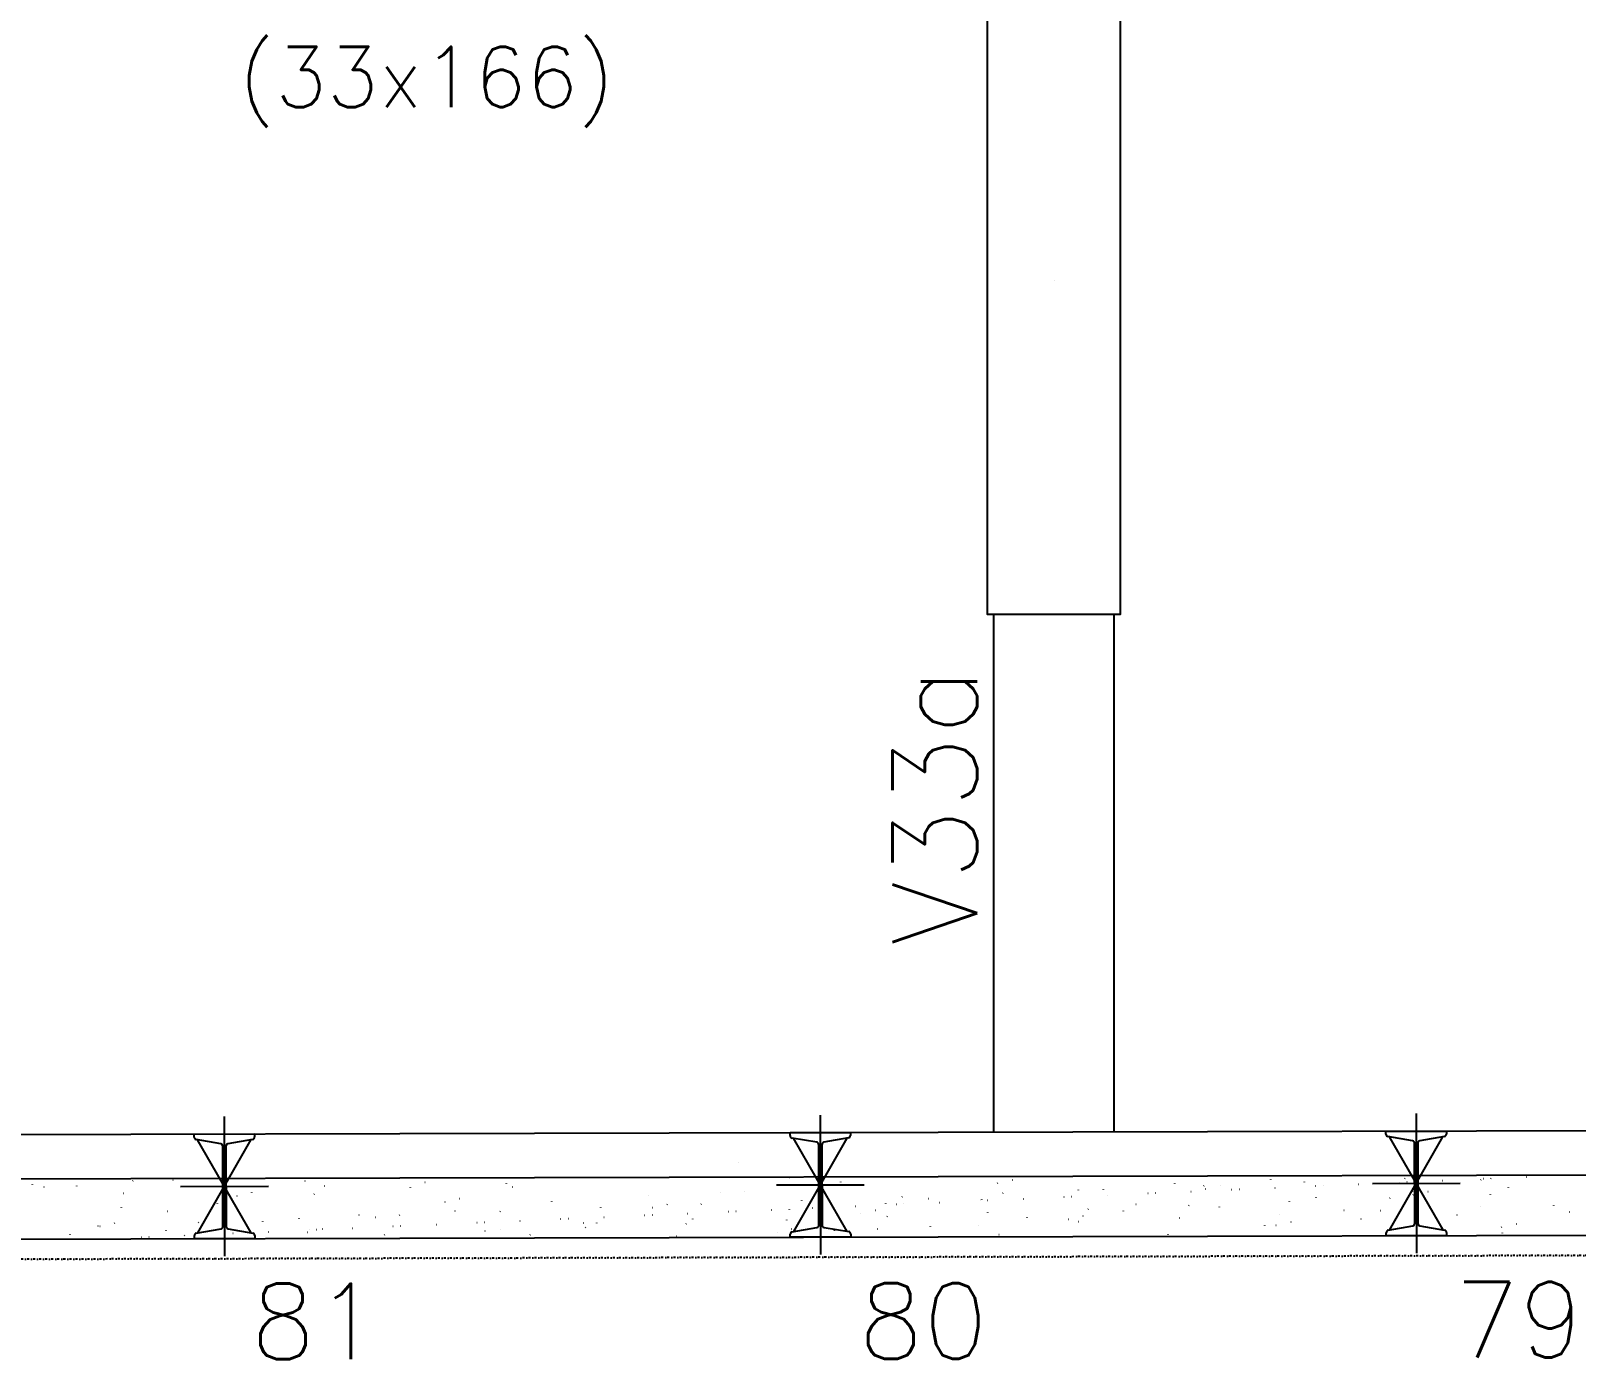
# Model space of a CAD drawing. Extents: x -40810 to 33675, y -2018 to 21213.
# Drawn here: x -10783.7 to -10400, y 8660.5 to 8990.5 of the extents above; entities that cross this region are included whole.
import ezdxf

# ---------------------------------------------------------------- set-up
doc = ezdxf.new("R2010")
doc.units = 0
doc.linetypes.add('ESTILO_TQS_0003', pattern=[1.5, 0.5, -0.4, 0.1, -0.5])
doc.layers.get('0').update_dxf_attribs({"color": 1, "lineweight": 9})
for name, color, linetype in [('1', 5, 'Continuous'), ('12', 3, 'Continuous'), ('19', 5, 'Continuous'), ('24', 5, 'ESTILO_TQS_0003'), ('242', 3, 'Continuous'), ('3', 2, 'Continuous'), ('49', 20, 'Continuous'), ('51', 6, 'Continuous'), ('52', 21, 'Continuous'), ('8', 5, 'Continuous')]:
    doc.layers.add(name, color=color, linetype=linetype)
doc.styles.get("Standard").update_dxf_attribs({"font": 'romans.shx', "width": 0.8})

# ---------------------------------------------------------------- blocks, each defined once
blk = doc.blocks.new('_H9EFD498501-001')
for p, q in [((535.827575, 192.293058), (535.873232, 192.352559)), ((546.828767, 191.843269), (546.838557, 191.917627)), ((560.794614, 193.205047), (560.840271, 193.264548)), ((570.740605, 193.392905), (570.750394, 193.467264)), ((603.468993, 193.161711), (603.542215, 193.177944)), ((608.331694, 191.905196), (608.377351, 191.964698)), ((633.298733, 192.817186), (633.34439, 192.876687)), ((653.592588, 192.440403), (653.602378, 192.514761)), ((658.265772, 193.729175), (658.311429, 193.788676)), ((723.899064, 194.079299), (723.972286, 194.095532)), ((736.620782, 192.82635), (736.630572, 192.900709)), ((775.51049, 192.630719), (775.583713, 192.646952)), ((779.171601, 193.442368), (779.244823, 193.458601)), ((819.546187, 192.431535), (819.555976, 192.505894)), ((826.780022, 191.961393), (826.825679, 192.020895)), ((830.783027, 191.993788), (830.85625, 192.010021)), ((843.384603, 193.423484), (843.394392, 193.497842)), ((851.747061, 192.873382), (851.792718, 192.932884)), ((854.49522, 191.902887), (854.570149, 191.906159)), ((856.368436, 191.984674), (856.443364, 191.987945)), ((865.210012, 192.370705), (865.284941, 192.373977)), ((875.325376, 192.812352), (875.400304, 192.815623)), ((876.7141, 193.785371), (876.759757, 193.844873)), ((877.198591, 192.894138), (877.27352, 192.897409)), ((886.040168, 193.28017), (886.115097, 193.283441)), ((895.574451, 193.467143), (895.647673, 193.483376)), ((896.155531, 193.721816), (896.23046, 193.725087)), ((898.028747, 193.803602), (898.103675, 193.806874)), ((906.870323, 194.189634), (906.945252, 194.192905)), ((916.985687, 194.63128), (917.060615, 194.634552)), ((538.677569, 191.688356), (538.750792, 191.704589)), ((558.397616, 190.081218), (558.443273, 190.14072)), ((583.364655, 190.993207), (583.410312, 191.052709)), ((586.627886, 189.428127), (586.701109, 189.44436)), ((590.288996, 190.239776), (590.362219, 190.256009)), ((605.842335, 189.898818), (605.852124, 189.973176)), ((629.754172, 191.448454), (629.763961, 191.522812)), ((641.900423, 188.791196), (641.973646, 188.807429)), ((655.080419, 191.713131), (655.153642, 191.729364)), ((688.767739, 189.504003), (688.777529, 189.578361)), ((706.691846, 190.264551), (706.765069, 190.280784)), ((712.606156, 190.495951), (712.615945, 190.57031)), ((726.911866, 188.313437), (726.957523, 188.372938)), ((751.878905, 189.225426), (751.924562, 189.284927)), ((758.303273, 188.815971), (758.376496, 188.832204)), ((771.174599, 188.26503), (771.249527, 188.268302)), ((771.619723, 188.5515), (771.629512, 188.625858)), ((773.047814, 188.346817), (773.122743, 188.350088)), ((776.845944, 190.137415), (776.891601, 190.196916)), ((781.889391, 188.732848), (781.964319, 188.73612)), ((792.004754, 189.174495), (792.079683, 189.177766)), ((793.877969, 189.256281), (793.952898, 189.259553)), ((795.63435, 190.881899), (795.644139, 190.956257)), ((801.812983, 191.049404), (801.85864, 191.108905)), ((802.719546, 189.642313), (802.794475, 189.645584)), ((812.834909, 190.083959), (812.909838, 190.08723)), ((814.708125, 190.165745), (814.783053, 190.169017)), ((823.549702, 190.551777), (823.62463, 190.555048)), ((827.121917, 191.18214), (827.19514, 191.198373)), ((833.665065, 190.993423), (833.739993, 190.996695)), ((835.53828, 191.07521), (835.613209, 191.078481)), ((844.379857, 191.461241), (844.454786, 191.464513)), ((848.003178, 187.994259), (848.048835, 188.053761)), ((854.647917, 188.937448), (854.657706, 189.011806)), ((872.970217, 188.906248), (873.015874, 188.96575)), ((878.559754, 190.487084), (878.569544, 190.561442)), ((878.733344, 189.73356), (878.806567, 189.749793)), ((882.394454, 190.545208), (882.467677, 190.561441)), ((897.937256, 189.818238), (897.982913, 189.877739)), ((902.39817, 191.479033), (902.40796, 191.553391)), ((557.989292, 186.57647), (557.999081, 186.650828)), ((569.420669, 185.613379), (569.493891, 185.629612)), ((581.827708, 187.568419), (581.837498, 187.642777)), ((617.002859, 184.632019), (617.012649, 184.706377)), ((627.04371, 184.66548), (627.089367, 184.724981)), ((638.239313, 187.979548), (638.312536, 187.995781)), ((640.841276, 185.623967), (640.851065, 185.698326)), ((652.010749, 185.577469), (652.056406, 185.636971)), ((664.855902, 187.954366), (664.865692, 188.028725)), ((676.977788, 186.489458), (677.023445, 186.54896)), ((687.853977, 184.627174), (687.928906, 184.630445)), ((689.727192, 184.70896), (689.802121, 184.712231)), ((689.85074, 186.530968), (689.923963, 186.547201)), ((693.51185, 187.342616), (693.585073, 187.358849)), ((698.568769, 185.094991), (698.643698, 185.098263)), ((701.944827, 187.401447), (701.990484, 187.460949)), ((708.684132, 185.536638), (708.759061, 185.539909)), ((710.557348, 185.618424), (710.632276, 185.621696)), ((719.398925, 186.004456), (719.473853, 186.007727)), ((723.86947, 186.009915), (723.879259, 186.084273)), ((729.514288, 186.446102), (729.589216, 186.449373)), ((731.387503, 186.527888), (731.462432, 186.53116)), ((740.22908, 186.91392), (740.304009, 186.917191)), ((741.462167, 185.082388), (741.535389, 185.098621)), ((745.123277, 185.894037), (745.196499, 185.910269)), ((747.781307, 187.559551), (747.791096, 187.63391)), ((748.135022, 184.346303), (748.180679, 184.405804)), ((750.344443, 187.355566), (750.419372, 187.358838)), ((752.217659, 187.437353), (752.292587, 187.440624)), ((761.059235, 187.823384), (761.134164, 187.826656)), ((773.102061, 185.258292), (773.147718, 185.317793)), ((796.734704, 184.445457), (796.807926, 184.46169)), ((798.0691, 186.170281), (798.114757, 186.229782)), ((806.794874, 185.6151), (806.804664, 185.689458)), ((809.9147, 187.367391), (809.987923, 187.383624)), ((823.036139, 187.08227), (823.081796, 187.141772)), ((830.63329, 186.607049), (830.64308, 186.681407)), ((845.60618, 184.87043), (845.651837, 184.929932)), ((861.526127, 185.918812), (861.599349, 185.935045)), ((870.573219, 185.78242), (870.618876, 185.841921)), ((889.646858, 184.662597), (889.656647, 184.736956)), ((895.540258, 186.694409), (895.585915, 186.75391)), ((913.661484, 186.992996), (913.671274, 187.067355)), ((917.507455, 185.439016), (917.580677, 185.455249)), ((552.142592, 181.929512), (552.18825, 181.989014)), ((552.579563, 181.879796), (552.652785, 181.896029)), ((556.240673, 182.691444), (556.313895, 182.707677)), ((569.076396, 180.751983), (569.086185, 180.826342)), ((577.109631, 182.841502), (577.155289, 182.901003)), ((593.091022, 183.082382), (593.100812, 183.156741)), ((594.417992, 180.54767), (594.492921, 180.550942)), ((602.07667, 183.753491), (602.122328, 183.812992)), ((604.19099, 180.431216), (604.264212, 180.447449)), ((604.533355, 180.989317), (604.608284, 180.992588)), ((606.406571, 181.071103), (606.481499, 181.074374)), ((607.8521, 181.242865), (607.925322, 181.259098)), ((615.248147, 181.457135), (615.323076, 181.460406)), ((621.032096, 184.164799), (621.105318, 184.181032)), ((625.363511, 181.898781), (625.438439, 181.902052)), ((627.236726, 181.980567), (627.311655, 181.983839)), ((636.078303, 182.366599), (636.153231, 182.36987)), ((646.193666, 182.808245), (646.268595, 182.811517)), ((648.066882, 182.890031), (648.14181, 182.893303)), ((648.266866, 180.698346), (648.312523, 180.757848)), ((652.10459, 181.137931), (652.114379, 181.212289)), ((656.908458, 183.276063), (656.983387, 183.279334)), ((667.023822, 183.717709), (667.09875, 183.720981)), ((668.897037, 183.799496), (668.971966, 183.802767)), ((672.643523, 182.71622), (672.716745, 182.732453)), ((673.233905, 181.610335), (673.279562, 181.669837)), ((676.016427, 182.687567), (676.026216, 182.761926)), ((677.738614, 184.185527), (677.813542, 184.188799)), ((698.200944, 182.522324), (698.246601, 182.581826)), ((699.854843, 183.679516), (699.864632, 183.753874)), ((720.770985, 180.310485), (720.816642, 180.369986)), ((723.167983, 183.434313), (723.21364, 183.493815)), ((724.25495, 181.26764), (724.328172, 181.283873)), ((735.029994, 180.743116), (735.039784, 180.817474)), ((745.738024, 181.222474), (745.783681, 181.281975)), ((758.86841, 181.735065), (758.8782, 181.809423)), ((770.705063, 182.134463), (770.75072, 182.193965)), ((782.883037, 184.065464), (782.892826, 184.139822)), ((793.073594, 183.633808), (793.146816, 183.650041)), ((795.672102, 183.046452), (795.717759, 183.105954)), ((820.639141, 183.958441), (820.684798, 184.017943)), ((841.896604, 182.121012), (841.906394, 182.195371)), ((844.685021, 182.185228), (844.758243, 182.201461)), ((848.346131, 182.996877), (848.419353, 183.01311)), ((865.808442, 183.670649), (865.818231, 183.745007)), ((900.666349, 181.705432), (900.739571, 181.721665)), ((904.327459, 182.517081), (904.400681, 182.533314)), ((538.307503, 178.715756), (538.307503, 178.715756)), ((538.307503, 178.715756), (538.307503, 178.715756)), ((538.307503, 178.715756), (538.307503, 178.715756)), ((545.102678, 178.732317), (545.102678, 178.732317)), ((545.102678, 178.732317), (545.102678, 178.732317)), ((545.237979, 179.760035), (545.247769, 179.834393)), ((549.697891, 178.743516), (549.697891, 178.743516)), ((553.296963, 178.752287), (553.296963, 178.752287)), ((553.296963, 178.752287), (553.296963, 178.752287)), ((553.296963, 178.752287), (553.296963, 178.752287)), ((556.960394, 178.761216), (556.960394, 178.761216)), ((556.960394, 178.761216), (556.960394, 178.761216)), ((562.873044, 179.170388), (562.947973, 179.17366)), ((564.74626, 179.252175), (564.821188, 179.255446)), ((568.818111, 178.790114), (568.818111, 178.790114)), ((573.587837, 179.638206), (573.662765, 179.641478)), ((574.010603, 178.802769), (574.010603, 178.802769)), ((580.675827, 178.819013), (580.675827, 178.819013)), ((583.7032, 180.079852), (583.778128, 180.083124)), ((585.576415, 180.161639), (585.651344, 180.16491)), ((592.533544, 178.847912), (592.533544, 178.847912)), ((592.533544, 178.847912), (592.533544, 178.847912)), ((592.533544, 178.847912), (592.533544, 178.847912)), ((597.099359, 178.859039), (597.099359, 178.859039)), ((597.099359, 178.859039), (597.099359, 178.859039)), ((597.099359, 178.859039), (597.099359, 178.859039)), ((598.323315, 178.862022), (598.323315, 178.862022)), ((598.323315, 178.862022), (598.323315, 178.862022)), ((598.323315, 178.862022), (598.323315, 178.862022)), ((598.332788, 178.874368), (598.378445, 178.933869)), ((604.39126, 178.876811), (604.39126, 178.876811)), ((604.39126, 178.876811), (604.39126, 178.876811)), ((604.39126, 178.876811), (604.39126, 178.876811)), ((616.248976, 178.905709), (616.248976, 178.905709)), ((616.248976, 178.905709), (616.248976, 178.905709)), ((622.636026, 178.921275), (622.636026, 178.921275)), ((622.636026, 178.921275), (622.636026, 178.921275)), ((622.636026, 178.921275), (622.636026, 178.921275)), ((623.299827, 179.786357), (623.345484, 179.845858)), ((628.106693, 178.934608), (628.106693, 178.934608)), ((628.106693, 178.934608), (628.106693, 178.934608)), ((639.964409, 178.963507), (639.964409, 178.963507)), ((646.948738, 178.980528), (646.948738, 178.980528)), ((646.948738, 178.980528), (646.948738, 178.980528)), ((646.948738, 178.980528), (646.948738, 178.980528)), ((651.822126, 178.992405), (651.822126, 178.992405)), ((651.822126, 178.992405), (651.822126, 178.992405)), ((651.822126, 178.992405), (651.822126, 178.992405)), ((655.891215, 179.002322), (655.891215, 179.002322)), ((659.463527, 179.794285), (659.536749, 179.810518)), ((663.679842, 179.021304), (663.679842, 179.021304)), ((663.679842, 179.021304), (663.679842, 179.021304)), ((663.679842, 179.021304), (663.679842, 179.021304)), ((671.26145, 179.039781), (671.26145, 179.039781)), ((671.26145, 179.039781), (671.26145, 179.039781)), ((671.26145, 179.039781), (671.26145, 179.039781)), ((675.537559, 179.050203), (675.537559, 179.050203)), ((675.537559, 179.050203), (675.537559, 179.050203)), ((687.395275, 179.079102), (687.395275, 179.079102)), ((687.395275, 179.079102), (687.395275, 179.079102)), ((695.574161, 179.099034), (695.574161, 179.099034)), ((695.574161, 179.099034), (695.574161, 179.099034)), ((695.803946, 179.398496), (695.849603, 179.457997)), ((699.252992, 179.108), (699.252992, 179.108)), ((711.110708, 179.136899), (711.110708, 179.136899)), ((711.110708, 179.136899), (711.110708, 179.136899)), ((711.110708, 179.136899), (711.110708, 179.136899)), ((711.118157, 179.19348), (711.127946, 179.267838)), ((714.683071, 179.145605), (714.683071, 179.145605)), ((714.683071, 179.145605), (714.683071, 179.145605)), ((719.886873, 179.158288), (719.886873, 179.158288)), ((719.886873, 179.158288), (719.886873, 179.158288)), ((722.968424, 179.165798), (722.968424, 179.165798)), ((722.968424, 179.165798), (722.968424, 179.165798)), ((722.968424, 179.165798), (722.968424, 179.165798)), ((734.826141, 179.194696), (734.826141, 179.194696)), ((734.826141, 179.194696), (734.826141, 179.194696)), ((744.199584, 179.217541), (744.199584, 179.217541)), ((744.199584, 179.217541), (744.199584, 179.217541)), ((746.683857, 179.223595), (746.683857, 179.223595)), ((746.683857, 179.223595), (746.683857, 179.223595)), ((758.541574, 179.252494), (758.541574, 179.252494)), ((768.512296, 179.276794), (768.512296, 179.276794)), ((768.512296, 179.276794), (768.512296, 179.276794)), ((770.39929, 179.281392), (770.39929, 179.281392)), ((773.474927, 179.288888), (773.474927, 179.288888)), ((773.474927, 179.288888), (773.474927, 179.288888)), ((775.866377, 179.81906), (775.939599, 179.835293)), ((782.257007, 179.310291), (782.257007, 179.310291)), ((782.257007, 179.310291), (782.257007, 179.310291)), ((782.257007, 179.310291), (782.257007, 179.310291)), ((792.825008, 179.336047), (792.825008, 179.336047)), ((792.825008, 179.336047), (792.825008, 179.336047)), ((794.114723, 179.33919), (794.114723, 179.33919)), ((794.114723, 179.33919), (794.114723, 179.33919)), ((794.114723, 179.33919), (794.114723, 179.33919)), ((805.97244, 179.368089), (805.97244, 179.368089)), ((805.97244, 179.368089), (805.97244, 179.368089)), ((817.137719, 179.3953), (817.137719, 179.3953)), ((817.137719, 179.3953), (817.137719, 179.3953)), ((817.830156, 179.396987), (817.830156, 179.396987)), ((817.881978, 179.790613), (817.891767, 179.864972)), ((829.687872, 179.425886), (829.687872, 179.425886)), ((832.266783, 179.432171), (832.266783, 179.432171)), ((832.266783, 179.432171), (832.266783, 179.432171)), ((832.266783, 179.432171), (832.266783, 179.432171)), ((841.450431, 179.454553), (841.450431, 179.454553)), ((841.450431, 179.454553), (841.450431, 179.454553)), ((841.545589, 179.454785), (841.545589, 179.454785)), ((841.545589, 179.454785), (841.545589, 179.454785)), ((841.545589, 179.454785), (841.545589, 179.454785)), ((853.403305, 179.483683), (853.403305, 179.483683)), ((853.403305, 179.483683), (853.403305, 179.483683)), ((853.403305, 179.483683), (853.403305, 179.483683)), ((865.261022, 179.512582), (865.261022, 179.512582)), ((865.261022, 179.512582), (865.261022, 179.512582)), ((865.763143, 179.513806), (865.763143, 179.513806)), ((865.763143, 179.513806), (865.763143, 179.513806)), ((877.118738, 179.541481), (877.118738, 179.541481)), ((877.118738, 179.541481), (877.118738, 179.541481)), ((888.976455, 179.57038), (888.976455, 179.57038)), ((890.075854, 179.573059), (890.075854, 179.573059)), ((890.075854, 179.573059), (890.075854, 179.573059)), ((891.058639, 179.575454), (891.058639, 179.575454)), ((891.058639, 179.575454), (891.058639, 179.575454)), ((891.058639, 179.575454), (891.058639, 179.575454)), ((900.834171, 179.599278), (900.834171, 179.599278)), ((900.834171, 179.599278), (900.834171, 179.599278)), ((900.834171, 179.599278), (900.834171, 179.599278)), ((900.910172, 180.176561), (900.919961, 180.25092)), ((912.691888, 179.628177), (912.691888, 179.628177)), ((912.691888, 179.628177), (912.691888, 179.628177)), ((912.691888, 179.628177), (912.691888, 179.628177)), ((914.388566, 179.632312), (914.388566, 179.632312)), ((914.388566, 179.632312), (914.388566, 179.632312))]:
    blk.add_line(p, q)

msp = doc.modelspace()

# ---------------------------------------------------------------- linework, layer by layer
at = {"layer": '1'}
msp.add_line((-10544.684, 8845.496), (-10544.684, 8716.97), dxfattribs=at)
msp.add_lwpolyline([(-10514.684, 8716.97), (-10514.684, 8845.496)], dxfattribs=at)
at = {"layer": '24'}
msp.add_line((-7322.183, 8693.711), (-10885.622, 8685.087), dxfattribs=at)
at = {"layer": '242'}
for p, q in [((-10529.63, 8928.496), (-10529.63, 8928.496)), ((-10607.926, 8709.295), (-10607.926, 8709.295))]:
    msp.add_line(p, q, dxfattribs=at)
at = {"layer": '3'}
msp.add_lwpolyline([(-10546.184, 9011.496), (-10513.184, 9011.496), (-10513.184, 8845.496), (-10546.184, 8845.496), (-10546.184, 9011.496)], dxfattribs=at)
at = {"layer": '49', "linetype": 'Continuous'}
for p, q in [((-10873.278, 8716.11), (-10097.76, 8718)), ((-10876.392, 8705.103), (-10097.733, 8707)), ((-10882.568, 8690.088), (-10097.697, 8692.001))]:
    msp.add_line(p, q, dxfattribs=at)
at = {"layer": '51'}
for p, q in [((-10735.696, 8720.799), (-10735.612, 8686.101)), ((-10587.697, 8721.157), (-10587.613, 8686.459)), ((-10439.698, 8721.515), (-10439.614, 8686.817)), ((-10743.185, 8716.432), (-10728.185, 8716.468)), ((-10743.183, 8715.678), (-10743.185, 8716.432)), ((-10728.185, 8716.468), (-10728.183, 8715.714)), ((-10595.186, 8716.79), (-10580.186, 8716.826)), ((-10595.184, 8716.036), (-10595.186, 8716.79)), ((-10588.557, 8714.379), (-10594.7, 8715.428)), ((-10580.983, 8692.252), (-10594.326, 8715.364)), ((-10594.27, 8692.22), (-10581.039, 8715.397)), ((-10580.666, 8715.462), (-10586.804, 8714.383)), ((-10580.186, 8716.826), (-10580.184, 8716.072)), ((-10447.187, 8717.148), (-10432.187, 8717.184)), ((-10447.185, 8716.394), (-10447.187, 8717.148)), ((-10440.558, 8714.737), (-10446.701, 8715.786)), ((-10432.984, 8692.61), (-10446.327, 8715.723)), ((-10446.271, 8692.578), (-10433.04, 8715.755)), ((-10432.667, 8715.82), (-10438.805, 8714.741)), ((-10432.187, 8717.184), (-10432.185, 8716.43)), ((-10736.556, 8714.02), (-10742.699, 8715.07)), ((-10728.982, 8691.894), (-10742.325, 8715.006)), ((-10742.269, 8691.861), (-10729.038, 8715.038)), ((-10736.023, 8693.484), (-10736.071, 8713.413)), ((-10735.284, 8713.415), (-10735.236, 8693.487)), ((-10728.665, 8715.104), (-10734.803, 8714.025)), ((-10588.024, 8693.842), (-10588.072, 8713.771)), ((-10587.285, 8713.773), (-10587.237, 8693.845)), ((-10440.025, 8694.2), (-10440.073, 8714.129)), ((-10439.286, 8714.131), (-10439.238, 8694.203)), ((-10598.564, 8703.782), (-10576.746, 8703.834)), ((-10450.564, 8704.14), (-10428.747, 8704.193)), ((-10746.563, 8703.424), (-10724.745, 8703.476)), ((-10742.643, 8691.796), (-10736.505, 8692.875)), ((-10734.752, 8692.879), (-10728.609, 8691.83)), ((-10594.644, 8692.154), (-10588.506, 8693.233)), ((-10586.753, 8693.238), (-10580.609, 8692.188)), ((-10446.644, 8692.512), (-10440.506, 8693.591)), ((-10438.754, 8693.596), (-10432.61, 8692.546)), ((-10743.122, 8690.432), (-10743.124, 8691.186)), ((-10728.122, 8690.468), (-10743.122, 8690.432)), ((-10728.124, 8691.222), (-10728.122, 8690.468)), ((-10595.123, 8690.79), (-10595.125, 8691.544)), ((-10580.123, 8690.826), (-10595.123, 8690.79)), ((-10580.125, 8691.58), (-10580.123, 8690.826)), ((-10447.124, 8691.148), (-10447.126, 8691.902)), ((-10432.124, 8691.184), (-10447.124, 8691.148)), ((-10432.126, 8691.939), (-10432.124, 8691.184))]:
    msp.add_line(p, q, dxfattribs=at)
for centre, start, end in [((-10742.558, 8715.679), 180.13866, 256.99988), ((-10728.808, 8715.712), 283.27743, 0.13866), ((-10594.559, 8716.037), 180.13866, 256.99988), ((-10580.809, 8716.071), 283.27743, 0.13866), ((-10446.56, 8716.395), 180.13866, 256.99988), ((-10432.81, 8716.429), 283.27743, 0.13866), ((-10736.696, 8713.412), 0.13866, 76.99988), ((-10734.659, 8713.416), 103.27743, 180.13866), ((-10588.697, 8713.77), 0.13866, 76.99988), ((-10586.66, 8713.775), 103.27743, 180.13866), ((-10440.698, 8714.128), 0.13866, 76.99988), ((-10438.661, 8714.133), 103.27743, 180.13866), ((-10736.648, 8693.483), 283.27751, 0.24365), ((-10734.611, 8693.488), 180.13866, 256.99988), ((-10588.649, 8693.842), 283.27751, 0.24365), ((-10586.612, 8693.846), 180.13866, 256.99988), ((-10580.75, 8691.579), 0.13866, 76.99988), ((-10446.501, 8691.904), 103.27743, 180.13866), ((-10440.65, 8694.2), 283.27751, 0.24365), ((-10438.613, 8694.205), 180.13866, 256.99988), ((-10432.751, 8691.937), 0.13866, 76.99988), ((-10742.499, 8691.187), 103.27743, 180.13866), ((-10728.749, 8691.221), 0.13866, 76.99988), ((-10594.5, 8691.546), 103.27743, 180.13866)]:
    msp.add_arc(centre, 0.625, start, end, dxfattribs=at)

# ---------------------------------------------------------------- block references
at = {"layer": '19'}
msp.add_blockref('_H9EFD498501-001', (-11319.185, 8511.62), dxfattribs=at)

# ---------------------------------------------------------------- texts
at = {"layer": '12'}
msp.add_text('(33x166)', height=15, dxfattribs=at).set_placement((-10732.09, 8971.618))
at = {"layer": '52'}
for s, p in [('81', (-10729.151, 8660.503)), ('80', (-10578.183, 8660.585)), ('79', (-10430.183, 8660.943))]:
    msp.add_text(s, height=18.75, dxfattribs=at).set_placement(p)
at = {"layer": '8'}
msp.add_text('V33a', height=21, rotation=90, dxfattribs=at).set_placement((-10548.72, 8763.178))

doc.saveas('drawing.dxf')
